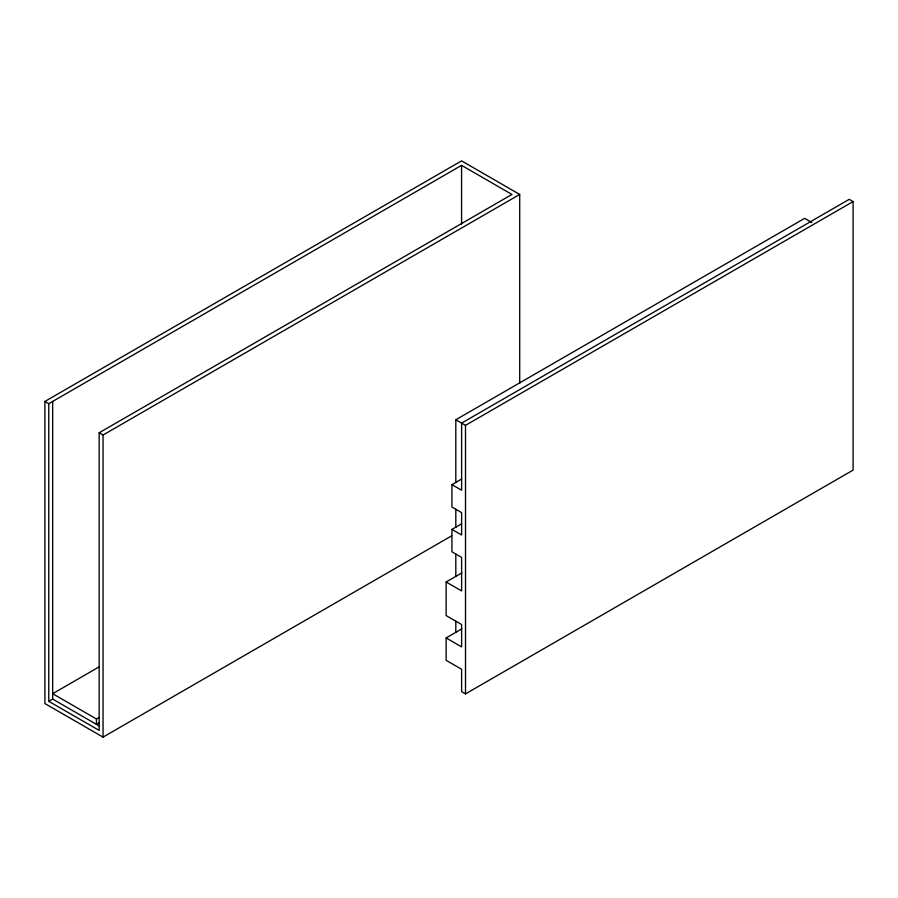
<?xml version="1.0" encoding="UTF-8"?>
<svg xmlns="http://www.w3.org/2000/svg" width="898" height="898" viewBox="0 0 898 898"><rect width="100%" height="100%" fill="white"/><g stroke="black" fill="none" stroke-linecap="round" stroke-linejoin="round"><path stroke-width="1.35" d="M451.683 535.825L103.046 737.123L44.9 703.549L44.9 401.44L461.572 160.877L519.706 194.451L519.706 383.266M48.773 403.685L461.572 165.355L511.961 194.451L99.162 432.769L99.162 730.4L48.773 701.316L48.773 403.685L44.9 401.44M99.162 432.769L103.046 435.014L519.706 194.451M455.814 482.697L455.814 419.759L804.653 218.349L811.848 222.513M455.814 419.759L465.501 425.349L853.1 201.567L853.1 470.103L465.501 693.885L461.617 691.651L461.617 669.268L446.115 660.322L446.115 637.939L461.864 628.847M98.758 667.079L52.656 693.705L96.456 718.995L98.892 717.592M48.773 701.316L52.656 699.071L98.78 725.707M446.115 637.939L461.617 646.897L461.617 624.514L446.115 615.568L446.115 581.994L461.617 590.951L461.617 557.377L451.93 551.787L451.93 529.405L461.617 535.006L461.617 512.623L451.93 507.033L451.93 484.651L461.617 479.061M98.892 722.969L96.456 724.372L96.456 718.995M451.93 529.405L461.617 523.815M446.115 581.994L461.864 572.902M853.1 201.567L849.227 199.334L461.617 423.115L461.617 490.241L451.93 484.651M465.501 425.349L465.501 693.885M461.572 165.355L461.572 224.085M455.814 509.267L455.814 527.452M455.814 554.021L455.814 576.404M455.814 621.158L455.814 632.349M103.046 435.014L103.046 737.123M52.656 401.44L52.656 699.071"/></g></svg>
